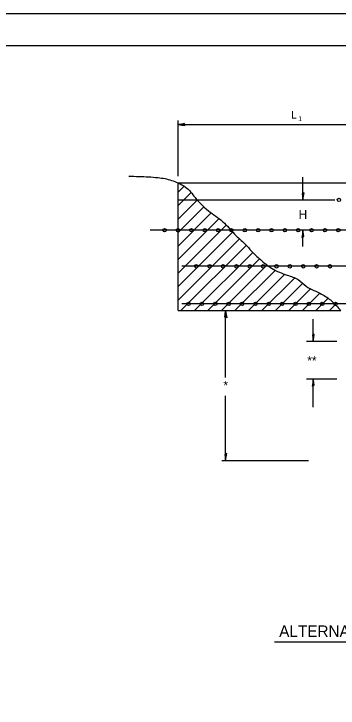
# Model space of a CAD drawing. Extents: x 0 to 2.83, y -0.13 to 1.83.
# Drawn here: x 1.356 to 1.781, y 0.923 to 1.833 of the extents above; entities that cross this region are included whole.
import ezdxf

# ---------------------------------------------------------------- set-up
doc = ezdxf.new("R2010")
doc.units = 0
for name, color, linetype in [('RD_Pr_Roadway_Dimensions', 7, 'Continuous'), ('RD_Pr_Roadway_Notes', 7, 'Continuous'), ('SH_General_Details', 7, 'Continuous'), ('SH_Printer_Plotting_Border', 7, 'Continuous')]:
    doc.layers.add(name, color=color, linetype=linetype)

msp = doc.modelspace()

# ---------------------------------------------------------------- linework, layer by layer
at = {"layer": 'RD_Pr_Roadway_Dimensions'}
for p, q in [((1.57143, 1.62054), (1.57143, 1.69375)), ((1.57143, 1.68832), (1.90387, 1.68832)), ((1.73503, 1.58942), (1.73503, 1.6194)), ((1.57143, 1.58942), (1.77691, 1.58942)), ((1.73503, 1.52836), (1.73503, 1.54961)), ((1.63376, 1.35669), (1.63376, 1.44433)), ((1.74848, 1.40404), (1.74848, 1.43301)), ((1.7395, 1.40404), (1.7794, 1.40404)), ((1.7395, 1.35474), (1.7794, 1.35474)), ((1.74848, 1.31769), (1.74848, 1.35474)), ((1.63376, 1.2475), (1.63376, 1.33275)), ((1.74245, 1.2475), (1.62876, 1.2475))]:
    msp.add_line(p, q, dxfattribs=at)
for points in [[(1.58004, 1.6882), (1.57975, 1.68948), (1.57612, 1.68892), (1.57143, 1.68832), (1.57643, 1.68763), (1.58081, 1.68686), (1.58004, 1.6882), (1.57966, 1.68904), (1.57458, 1.68831), (1.58013, 1.68734), (1.57931, 1.68843), (1.57698, 1.68828), (1.57922, 1.68794)], [(1.73515, 1.59803), (1.73387, 1.59774), (1.73442, 1.5941), (1.73503, 1.58942), (1.73571, 1.59442), (1.73648, 1.5988), (1.73515, 1.59803), (1.7343, 1.59764), (1.73503, 1.59257), (1.736, 1.59812), (1.73491, 1.5973), (1.73506, 1.59496), (1.7354, 1.5972)], [(1.7349, 1.54099), (1.73618, 1.54129), (1.73563, 1.54492), (1.73503, 1.54961), (1.73434, 1.54461), (1.73357, 1.54023), (1.7349, 1.54099), (1.73575, 1.54138), (1.73502, 1.54645), (1.73405, 1.54091), (1.73514, 1.54173), (1.73499, 1.54406), (1.73465, 1.54182)], [(1.63382, 1.43558), (1.63254, 1.43587), (1.63309, 1.4395), (1.6337, 1.44418), (1.63438, 1.43919), (1.63515, 1.43481), (1.63382, 1.43558), (1.63297, 1.43597), (1.6337, 1.44104), (1.63468, 1.43549), (1.63358, 1.43631), (1.63373, 1.43864), (1.63408, 1.4364)], [(1.7486, 1.41265), (1.74732, 1.41236), (1.74787, 1.40872), (1.74848, 1.40404), (1.74916, 1.40904), (1.74993, 1.41342), (1.7486, 1.41265), (1.74775, 1.41226), (1.74848, 1.40719), (1.74946, 1.41274), (1.74836, 1.41192), (1.74851, 1.40958), (1.74886, 1.41183)], [(1.74835, 1.34613), (1.74964, 1.34643), (1.74908, 1.35006), (1.74848, 1.35474), (1.74779, 1.34975), (1.74702, 1.34537), (1.74835, 1.34613), (1.7492, 1.34652), (1.74847, 1.35159), (1.7475, 1.34605), (1.74859, 1.34687), (1.74844, 1.3492), (1.7481, 1.34696)], [(1.63388, 1.25609), (1.6326, 1.2558), (1.63315, 1.25217), (1.63376, 1.24749), (1.63444, 1.25248), (1.63521, 1.25686), (1.63388, 1.25609), (1.63303, 1.2557), (1.63376, 1.25063), (1.63474, 1.25618), (1.63364, 1.25536), (1.63379, 1.25303), (1.63414, 1.25527)]]:
    msp.add_lwpolyline(points, dxfattribs=at)
at = {"layer": 'RD_Pr_Roadway_Notes'}
msp.add_line((1.69759, 1.01), (2.2383, 1.01), dxfattribs=at)
at = {"layer": 'SH_General_Details'}
for p, q in [((2.83333, 1.83333), (-0.00001, 1.83333)), ((1.8908, 1.61147), (1.57143, 1.61147)), ((1.57143, 1.44433), (1.57143, 1.61147)), ((1.57143, 1.59957), (1.57926, 1.6074)), ((1.57143, 1.58189), (1.58864, 1.5991)), ((1.57143, 1.56421), (1.59671, 1.5895)), ((1.57143, 1.54654), (1.60559, 1.5807)), ((1.57143, 1.52886), (1.61488, 1.57231)), ((1.57143, 1.51118), (1.62519, 1.56494)), ((1.90387, 1.54961), (1.53474, 1.54961)), ((1.57143, 1.49351), (1.63434, 1.55641)), ((1.57143, 1.47583), (1.64285, 1.54725)), ((1.57143, 1.45815), (1.65181, 1.53853)), ((1.57529, 1.44433), (1.66078, 1.52982)), ((1.59296, 1.44433), (1.66927, 1.52063)), ((1.61064, 1.44433), (1.67834, 1.51203)), ((1.94538, 1.50238), (1.57624, 1.50238)), ((1.62832, 1.44433), (1.68786, 1.50386)), ((1.646, 1.44433), (1.69912, 1.49745)), ((1.66367, 1.44433), (1.71139, 1.49205)), ((1.68135, 1.44433), (1.7239, 1.48688)), ((1.69903, 1.44433), (1.73476, 1.48007)), ((1.71671, 1.44433), (1.74544, 1.47306)), ((1.73438, 1.44433), (1.75721, 1.46716)), ((1.75206, 1.44433), (1.76822, 1.46049)), ((1.98773, 1.45308), (1.57624, 1.45308)), ((1.76974, 1.44433), (1.77728, 1.45187)), ((1.57143, 1.44433), (1.78446, 1.44433))]:
    msp.add_line(p, q, dxfattribs=at)
msp.add_lwpolyline([(0.16666, 1.79167), (2.79166, 1.79167), (2.79166, 0.04167), (0.16666, 0.04167)], close=True, dxfattribs=at)
for centre in [(1.78215, 1.58942), (1.55387, 1.54961), (1.57137, 1.54961), (1.58887, 1.54961), (1.60637, 1.54961), (1.62387, 1.54961), (1.64137, 1.54961), (1.65887, 1.54961), (1.67637, 1.54961), (1.69387, 1.54961), (1.71137, 1.54961), (1.72887, 1.54961), (1.74637, 1.54961), (1.76387, 1.54961), (1.78137, 1.54961), (1.59538, 1.50238), (1.61288, 1.50238), (1.63038, 1.50238), (1.64788, 1.50238), (1.66538, 1.50238), (1.68288, 1.50238), (1.70038, 1.50238), (1.71788, 1.50238), (1.73538, 1.50238), (1.75288, 1.50238), (1.77037, 1.50238), (1.58524, 1.45308), (1.60274, 1.45308), (1.62024, 1.45308), (1.63774, 1.45308), (1.65524, 1.45308), (1.67274, 1.45308), (1.69024, 1.45308), (1.70774, 1.45308), (1.72523, 1.45308), (1.74273, 1.45308), (1.76023, 1.45308), (1.77773, 1.45308)]:
    msp.add_circle(centre, 0.00224, dxfattribs=at)
for points in [[(1.57143, 1.61147), (1.56345, 1.61457), (1.54512, 1.61827), (1.5202, 1.61972), (1.50681, 1.62033)], [(1.57143, 1.61147), (1.58133, 1.60633), (1.59375, 1.59249), (1.61126, 1.57526), (1.63018, 1.56085), (1.64543, 1.54447), (1.65927, 1.53147), (1.66774, 1.52215), (1.67932, 1.51113), (1.69456, 1.49955), (1.71433, 1.4908), (1.72873, 1.48486), (1.73918, 1.47639), (1.75951, 1.46594), (1.7725, 1.4569), (1.78446, 1.44433)]]:
    msp.add_spline(points, degree=3, dxfattribs=at)
at = {"layer": 'SH_Printer_Plotting_Border'}
msp.add_lwpolyline([(-0.00001, 0), (2.83333, 0), (2.83333, 1.83333), (-0.00001, 1.83333)], close=True, dxfattribs=at)

# ---------------------------------------------------------------- texts
at = {"layer": 'RD_Pr_Roadway_Dimensions'}
for s, height, p in [('L', 0.01, (1.71956, 1.69614)), ('1', 0.00625, (1.72895, 1.6928)), ('H', 0.01167, (1.72926, 1.56447)), ('**', 0.011667, (1.74068, 1.37295)), ('*', 0.01167, (1.63084, 1.34051))]:
    msp.add_text(s, height=height, dxfattribs=at).set_placement(p)
at = {"layer": 'RD_Pr_Roadway_Notes'}
msp.add_text('ALTERNATE II: BACKFILL WITH COHESIVE MATERIAL', height=0.015, dxfattribs=at).set_placement((1.70389, 1.01646))

doc.saveas('drawing.dxf')
